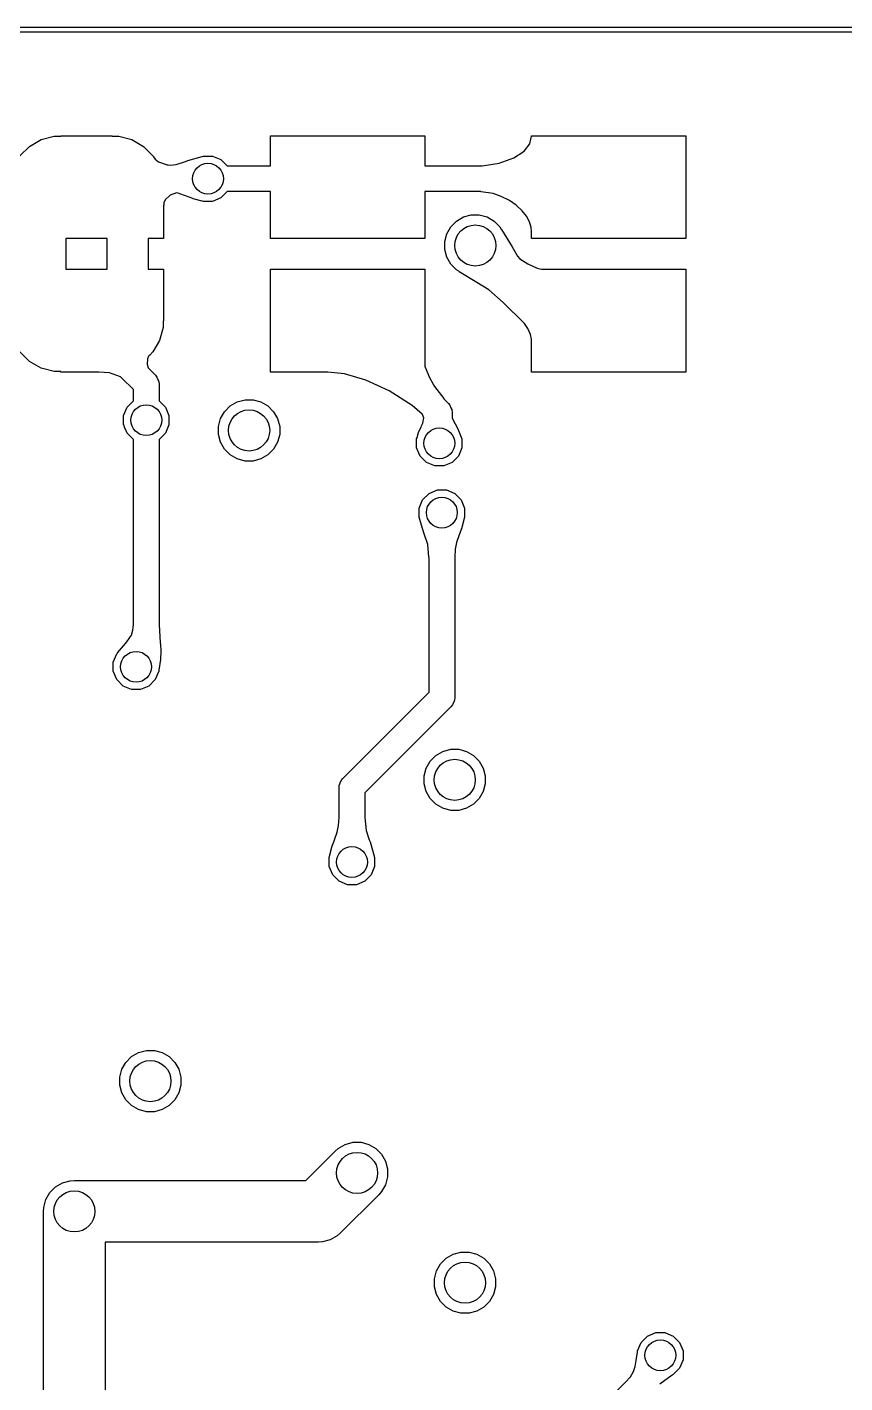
# Model space of a CAD drawing. Extents: x 89 to 178, y -115 to -57.
# Drawn here: x 130.74 to 138.69, y -70.17 to -56.97 of the extents above; entities that cross this region are included whole.
import ezdxf

# ---------------------------------------------------------------- set-up
doc = ezdxf.new("R2010")
doc.units = 0
doc.layers.add('BLACK', color=7, linetype='CONTINUOUS')

msp = doc.modelspace()

# ---------------------------------------------------------------- linework, layer by layer
at = {"layer": 'BLACK', "linetype": 'CONTINUOUS'}
for p, q in [((97.5, -56.975), (169.5, -56.975)), ((169.47582, -57.025), (97.524182, -57.025)), ((130.876658, -58.07006), (131.002737, -58.036278)), ((131.002737, -58.036278), (131.068, -58.036278)), ((131.068, -58.036278), (131.068, -58.032)), ((131.068, -58.032), (131.568, -58.032)), ((131.568, -58.032), (131.568, -58.036278)), ((131.568, -58.036278), (131.633263, -58.036278)), ((131.633263, -58.036278), (131.759342, -58.07006)), ((133.108, -58.325), (133.108, -58.032)), ((133.108, -58.032), (134.608, -58.032)), ((134.608, -58.032), (134.608, -58.325)), ((135.629454, -58.110974), (135.644149, -58.048398)), ((135.644149, -58.048398), (135.648, -58.043042)), ((135.648, -58.043042), (135.648, -58.032)), ((135.648, -58.032), (137.148, -58.032)), ((137.148, -58.032), (137.148, -59.032)), ((130.671323, -58.227619), (130.763619, -58.135323)), ((130.763619, -58.135323), (130.876658, -58.07006)), ((131.759342, -58.07006), (131.872381, -58.135323)), ((131.872381, -58.135323), (131.964677, -58.227619)), ((135.476195, -58.245755), (135.574254, -58.181454)), ((135.574254, -58.181454), (135.574255, -58.181452)), ((135.574255, -58.181452), (135.574257, -58.181451)), ((135.574257, -58.181451), (135.629453, -58.110975)), ((135.629452, -58.110975), (135.629454, -58.110974)), ((135.629453, -58.110975), (135.629452, -58.110975)), ((131.964677, -58.227619), (131.968986, -58.235084)), ((131.968986, -58.235084), (131.970253, -58.236081)), ((131.970253, -58.236081), (131.986599, -58.260882)), ((131.986599, -58.260882), (132.018496, -58.285683)), ((132.018496, -58.285683), (132.102409, -58.314793)), ((132.102409, -58.314793), (132.102408, -58.314793)), ((132.102408, -58.314793), (132.112336, -58.315837)), ((132.132019, -58.317907), (132.191628, -58.312466)), ((132.191628, -58.312466), (132.282696, -58.281994)), ((132.282696, -58.281994), (132.303215, -58.273827)), ((132.303215, -58.273827), (132.304263, -58.273467)), ((132.304263, -58.273467), (132.443907, -58.232869)), ((132.443907, -58.232869), (132.446779, -58.233185)), ((132.446779, -58.233185), (132.456105, -58.229323)), ((132.456105, -58.229323), (132.543895, -58.229323)), ((132.543895, -58.229323), (132.625003, -58.262919)), ((132.625003, -58.262919), (132.687081, -58.324997)), ((135.165641, -58.324624), (135.331018, -58.298405)), ((135.331018, -58.298405), (135.476195, -58.245755)), ((132.112336, -58.315837), (132.132019, -58.317907)), ((132.687081, -58.324997), (132.687082, -58.325)), ((132.687082, -58.325), (133.108, -58.325)), ((134.608, -58.325), (135.158879, -58.325)), ((135.158879, -58.325), (135.159451, -58.324756)), ((135.159451, -58.324756), (135.161565, -58.32471)), ((135.161565, -58.32471), (135.165641, -58.324624)), ((132.687081, -58.575003), (132.625003, -58.637081)), ((132.687082, -58.575), (132.687081, -58.575003)), ((133.108, -58.575), (132.687082, -58.575)), ((133.108, -59.032), (133.108, -58.575)), ((135.155308, -58.575), (134.608, -58.575)), ((134.608, -58.575), (134.608, -59.032)), ((135.157863, -58.576568), (135.155308, -58.575)), ((135.272682, -58.594826), (135.157863, -58.576568)), ((132.069335, -58.707283), (132.068, -58.709778)), ((132.068, -58.709778), (132.068, -59.032)), ((132.071572, -58.684655), (132.069335, -58.707283)), ((132.071573, -58.68465), (132.071572, -58.684655)), ((132.083803, -58.655002), (132.071573, -58.68465)), ((132.130597, -58.611055), (132.083803, -58.655002)), ((132.194248, -58.589094), (132.130597, -58.611055)), ((132.209744, -58.592055), (132.194248, -58.589094)), ((132.209748, -58.592056), (132.209744, -58.592055)), ((132.209752, -58.592057), (132.209748, -58.592056)), ((132.225283, -58.597581), (132.209752, -58.592057)), ((132.282674, -58.617997), (132.225283, -58.597581)), ((132.353177, -58.644197), (132.282674, -58.617997)), ((132.354345, -58.644563), (132.353177, -58.644197)), ((132.444185, -58.667618), (132.354345, -58.644563)), ((132.444761, -58.66775), (132.444185, -58.667618)), ((132.447672, -58.667183), (132.444761, -58.66775)), ((132.456105, -58.670677), (132.447672, -58.667183)), ((132.543895, -58.670677), (132.456105, -58.670677)), ((132.625003, -58.637081), (132.543895, -58.670677)), ((135.272687, -58.594827), (135.272682, -58.594826)), ((135.27269, -58.594828), (135.272687, -58.594827)), ((135.272694, -58.594829), (135.27269, -58.594828)), ((135.272696, -58.59483), (135.272694, -58.594829)), ((135.351857, -58.622714), (135.272696, -58.59483)), ((135.431307, -58.662427), (135.351857, -58.622714)), ((135.431311, -58.662429), (135.431307, -58.662427)), ((135.497888, -58.707568), (135.431311, -58.662429)), ((135.49789, -58.70757), (135.497888, -58.707568)), ((135.497895, -58.707574), (135.49789, -58.70757)), ((135.55663, -58.761804), (135.497895, -58.707574)), ((134.917372, -58.861994), (134.985195, -58.822836)), ((134.985195, -58.822836), (135.060842, -58.802567)), ((135.060842, -58.802567), (135.139158, -58.802567)), ((135.139158, -58.802567), (135.214805, -58.822836)), ((135.214805, -58.822836), (135.282628, -58.861994)), ((135.556633, -58.761807), (135.55663, -58.761804)), ((135.596579, -58.813418), (135.556633, -58.761807)), ((135.626441, -58.87109), (135.596579, -58.813418)), ((134.822836, -58.985195), (134.861994, -58.917372)), ((134.861994, -58.917372), (134.917372, -58.861994)), ((135.282628, -58.861994), (135.338006, -58.917372)), ((135.338006, -58.917372), (135.351416, -58.940599)), ((135.351416, -58.940599), (135.3555, -58.943348)), ((135.3555, -58.943348), (135.355757, -58.943752)), ((135.355757, -58.943752), (135.458924, -59.113996)), ((135.642385, -58.92529), (135.626441, -58.87109)), ((135.646228, -58.965371), (135.642385, -58.92529)), ((135.647849, -58.970282), (135.646228, -58.965371)), ((135.648, -58.970393), (135.647849, -58.970282)), ((135.648, -59.032), (135.648, -58.970393)), ((131.118, -59.032), (131.118, -59.332)), ((131.518, -59.032), (131.118, -59.032)), ((131.518, -59.332), (131.518, -59.032)), ((132.068, -59.032), (131.918, -59.032)), ((131.918, -59.032), (131.918, -59.332)), ((134.608, -59.032), (133.108, -59.032)), ((134.802567, -59.060842), (134.822836, -58.985195)), ((134.802567, -59.139158), (134.802567, -59.060842)), ((137.148, -59.032), (135.648, -59.032)), ((134.822836, -59.214805), (134.802567, -59.139158)), ((134.861994, -59.282628), (134.822836, -59.214805)), ((135.458924, -59.113996), (135.511608, -59.203179)), ((135.511608, -59.203179), (135.532992, -59.231541)), ((135.532992, -59.231541), (135.612182, -59.278215)), ((131.118, -59.332), (131.518, -59.332)), ((131.918, -59.332), (132.068, -59.332)), ((132.068, -59.332), (132.068, -59.832)), ((133.108, -60.332), (133.108, -59.332)), ((133.108, -59.332), (134.608, -59.332)), ((134.608, -59.332), (134.608, -60.273731)), ((134.917372, -59.338006), (134.861994, -59.282628)), ((134.94054, -59.351382), (134.917372, -59.338006)), ((134.943752, -59.355757), (134.94054, -59.351382)), ((135.11396, -59.458901), (134.943752, -59.355757)), ((135.612182, -59.278215), (135.702484, -59.319411)), ((135.702484, -59.319411), (135.745534, -59.332)), ((135.745534, -59.332), (137.148, -59.332)), ((137.148, -59.332), (137.148, -60.332)), ((135.11396, -59.458902), (135.11396, -59.458901)), ((135.113996, -59.458924), (135.11396, -59.458902)), ((135.231506, -59.53128), (135.113996, -59.458924)), ((135.23151, -59.531284), (135.231506, -59.53128)), ((135.231513, -59.531286), (135.23151, -59.531284)), ((135.370522, -59.654313), (135.231513, -59.531286)), ((135.372049, -59.654891), (135.370522, -59.654313)), ((135.577308, -59.860151), (135.372049, -59.654891)), ((132.063722, -59.897263), (132.02994, -60.023342)), ((132.068, -59.832), (132.063722, -59.832)), ((132.063722, -59.832), (132.063722, -59.897263)), ((135.611678, -59.906727), (135.577308, -59.860151)), ((132.02994, -60.023342), (131.964677, -60.136381)), ((135.61168, -59.906731), (135.611678, -59.906727)), ((135.638388, -59.966472), (135.61168, -59.906731)), ((135.645876, -60.010524), (135.638388, -59.966472)), ((135.64607, -60.011438), (135.645876, -60.010524)), ((135.648, -60.014024), (135.64607, -60.011438)), ((135.648, -60.332), (135.648, -60.014024)), ((130.763619, -60.228677), (130.671323, -60.136381)), ((131.964677, -60.136381), (131.932928, -60.168129)), ((130.876658, -60.29394), (130.763619, -60.228677)), ((131.002737, -60.327722), (130.876658, -60.29394)), ((131.911044, -60.20443), (131.908766, -60.254709)), ((131.908766, -60.254709), (131.918087, -60.291311)), ((131.922757, -60.178524), (131.911044, -60.20443)), ((131.918087, -60.291311), (131.988389, -60.361613)), ((131.92276, -60.17852), (131.922757, -60.178524)), ((131.932613, -60.168562), (131.92276, -60.17852)), ((131.932928, -60.168129), (131.932613, -60.168562)), ((134.608, -60.273731), (134.611462, -60.285202)), ((134.611462, -60.285202), (134.653836, -60.384199)), ((131.068, -60.327722), (131.002737, -60.327722)), ((131.068, -60.332), (131.068, -60.327722)), ((131.437587, -60.332), (131.068, -60.332)), ((131.438562, -60.332465), (131.437587, -60.332)), ((131.540813, -60.337824), (131.438562, -60.332465)), ((131.647893, -60.378602), (131.540812, -60.337824)), ((131.540812, -60.337824), (131.540813, -60.337824)), ((131.647897, -60.378605), (131.647893, -60.378602)), ((131.663442, -60.390218), (131.647897, -60.378605)), ((131.775001, -60.501777), (131.663442, -60.390218)), ((131.988389, -60.361613), (132.003929, -60.380549)), ((132.003929, -60.380549), (132.003935, -60.380555)), ((132.003935, -60.380555), (132.022599, -60.425615)), ((132.022599, -60.425615), (132.025001, -60.450001)), ((133.663252, -60.332), (133.108, -60.332)), ((133.666272, -60.333641), (133.663252, -60.332)), ((133.827283, -60.350641), (133.666272, -60.333641)), ((134.033972, -60.41068), (133.827283, -60.350641)), ((134.033974, -60.410681), (134.033972, -60.41068)), ((134.262454, -60.515673), (134.033974, -60.410681)), ((134.653836, -60.384199), (134.653837, -60.384201)), ((134.653837, -60.384201), (134.690777, -60.450499)), ((137.148, -60.332), (135.648, -60.332)), ((131.775001, -60.612918), (131.775001, -60.501777)), ((132.025001, -60.450001), (132.025001, -60.612918)), ((134.262457, -60.515676), (134.262453, -60.515673)), ((134.262453, -60.515673), (134.262454, -60.515673)), ((134.262462, -60.515678), (134.262457, -60.515676)), ((134.485681, -60.657829), (134.262462, -60.515678)), ((134.690777, -60.450499), (134.703641, -60.473586)), ((134.703641, -60.473586), (134.792659, -60.58902)), ((131.679324, -60.756106), (131.71292, -60.674998)), ((131.71292, -60.674998), (131.774998, -60.61292)), ((131.774998, -60.61292), (131.775001, -60.612918)), ((132.025001, -60.612918), (132.025004, -60.61292)), ((132.025004, -60.61292), (132.087082, -60.674998)), ((132.087082, -60.674998), (132.120678, -60.756106)), ((132.662, -60.717372), (132.717378, -60.661994)), ((132.717378, -60.661994), (132.785201, -60.622836)), ((132.785201, -60.622836), (132.860848, -60.602567)), ((132.860848, -60.602567), (132.939164, -60.602567)), ((132.939164, -60.602567), (133.014811, -60.622836)), ((133.014811, -60.622836), (133.082634, -60.661994)), ((133.082634, -60.661994), (133.138012, -60.717372)), ((134.485687, -60.657834), (134.485681, -60.657829)), ((134.485691, -60.657837), (134.485687, -60.657834)), ((134.582881, -60.74052), (134.485691, -60.657837)), ((134.792659, -60.58902), (134.793349, -60.591572)), ((134.793349, -60.591572), (134.838388, -60.636611)), ((134.838388, -60.636611), (134.853933, -60.655553)), ((134.853933, -60.655553), (134.853934, -60.655554)), ((134.853934, -60.655554), (134.863779, -60.679323)), ((134.863779, -60.679323), (134.870714, -60.696066)), ((131.679324, -60.843896), (131.679324, -60.756106)), ((132.120678, -60.756106), (132.120678, -60.843896)), ((132.602573, -60.860842), (132.622842, -60.785195)), ((132.622842, -60.785195), (132.662, -60.717372)), ((133.138012, -60.717372), (133.17717, -60.785195)), ((133.17717, -60.785195), (133.197439, -60.860842)), ((134.586807, -60.745394), (134.582881, -60.74052)), ((134.598786, -60.776753), (134.586807, -60.745394)), ((134.590591, -60.830382), (134.598786, -60.776753)), ((134.870714, -60.696066), (134.872598, -60.700614)), ((134.872598, -60.700614), (134.875, -60.725)), ((134.875, -60.725), (134.875, -60.781723)), ((134.875, -60.781723), (134.93221, -60.890718)), ((131.680019, -60.845576), (131.679324, -60.843896)), ((131.680094, -60.846147), (131.680019, -60.845576)), ((131.690413, -60.876317), (131.680094, -60.846147)), ((131.691891, -60.879229), (131.690413, -60.876317)), ((131.696969, -60.886495), (131.691891, -60.879229)), ((131.71292, -60.925004), (131.696969, -60.886495)), ((131.774998, -60.987082), (131.71292, -60.925004)), ((132.087082, -60.925004), (132.025004, -60.987082)), ((132.120678, -60.843896), (132.087082, -60.925004)), ((132.602573, -60.939158), (132.602573, -60.860842)), ((132.622842, -61.014805), (132.602573, -60.939158)), ((133.197439, -60.939158), (133.17717, -61.014805)), ((133.197439, -60.860842), (133.197439, -60.939158)), ((134.533109, -60.968765), (134.548171, -60.919685)), ((134.548171, -60.919685), (134.548786, -60.918107)), ((134.548786, -60.918107), (134.572209, -60.868867)), ((134.572209, -60.868867), (134.572222, -60.868855)), ((134.572217, -60.868853), (134.578155, -60.856417)), ((134.572222, -60.868855), (134.572217, -60.868853)), ((134.578155, -60.856417), (134.590591, -60.830382)), ((134.93221, -60.890718), (134.93265, -60.895566)), ((134.93265, -60.895566), (134.937081, -60.899997)), ((134.937081, -60.899997), (134.970677, -60.981105)), ((131.775001, -60.987083), (131.774998, -60.987082)), ((131.775001, -62.786871), (131.775001, -60.987083)), ((132.025004, -60.987082), (132.025001, -60.987083)), ((132.025001, -60.987083), (132.025001, -62.787239)), ((132.662, -61.082628), (132.622842, -61.014805)), ((132.717378, -61.138006), (132.662, -61.082628)), ((133.138012, -61.082628), (133.082634, -61.138006)), ((133.17717, -61.014805), (133.138012, -61.082628)), ((134.529323, -60.981105), (134.533196, -60.971752)), ((134.529323, -61.068895), (134.529323, -60.981105)), ((134.562919, -61.150003), (134.529323, -61.068895)), ((134.532828, -60.969875), (134.533109, -60.968765)), ((134.533196, -60.971752), (134.532828, -60.969875)), ((134.970677, -61.068895), (134.937081, -61.150003)), ((134.970677, -60.981105), (134.970677, -61.068895)), ((132.785201, -61.177164), (132.717378, -61.138006)), ((132.860848, -61.197433), (132.785201, -61.177164)), ((132.939164, -61.197433), (132.860848, -61.197433)), ((133.014811, -61.177164), (132.939164, -61.197433)), ((133.082634, -61.138006), (133.014811, -61.177164)), ((134.624997, -61.212081), (134.562919, -61.150003)), ((134.706105, -61.245677), (134.624997, -61.212081)), ((134.875003, -61.212081), (134.793895, -61.245677)), ((134.937081, -61.150003), (134.875003, -61.212081)), ((134.793895, -61.245677), (134.706105, -61.245677)), ((134.649997, -61.512919), (134.731105, -61.479323)), ((134.731105, -61.479323), (134.818895, -61.479323)), ((134.818895, -61.479323), (134.900003, -61.512919)), ((134.554323, -61.656105), (134.587919, -61.574997)), ((134.587919, -61.574997), (134.649997, -61.512919)), ((134.900003, -61.512919), (134.962081, -61.574997)), ((134.962081, -61.574997), (134.995677, -61.656105)), ((134.554323, -61.743895), (134.554323, -61.656105)), ((134.558185, -61.75322), (134.554323, -61.743895)), ((134.995677, -61.743895), (134.992184, -61.752327)), ((134.995677, -61.656105), (134.995677, -61.743895)), ((134.557869, -61.756093), (134.558185, -61.75322)), ((134.598466, -61.895729), (134.557869, -61.756093)), ((134.969197, -61.846821), (134.942997, -61.917324)), ((134.969563, -61.845653), (134.969197, -61.846821)), ((134.992618, -61.755814), (134.969563, -61.845653)), ((134.992184, -61.752327), (134.99275, -61.755238)), ((134.99275, -61.755238), (134.992618, -61.755814)), ((134.59883, -61.896789), (134.598466, -61.895729)), ((134.606993, -61.917303), (134.59883, -61.896789)), ((134.606999, -61.917323), (134.606993, -61.917303)), ((134.607005, -61.917337), (134.606999, -61.917323)), ((134.631404, -61.990254), (134.607005, -61.917337)), ((134.637466, -62.008371), (134.631404, -61.990254)), ((134.648987, -62.134576), (134.637466, -62.008371)), ((134.917055, -61.990254), (134.904632, -62.05529)), ((134.917059, -61.990241), (134.917055, -61.990254)), ((134.942997, -61.917324), (134.917059, -61.990241)), ((134.649029, -62.135041), (134.648987, -62.134576)), ((134.65, -62.137112), (134.649029, -62.135041)), ((134.65, -63.448224), (134.65, -62.137112)), ((134.900569, -62.134576), (134.9, -62.135772)), ((134.9, -62.135772), (134.9, -63.5)), ((134.904632, -62.05529), (134.900569, -62.134576)), ((131.772103, -62.817949), (131.774222, -62.788427)), ((131.774222, -62.788427), (131.775001, -62.786871)), ((132.025001, -62.787239), (132.025615, -62.788613)), ((132.025615, -62.788613), (132.035468, -62.965749)), ((131.710643, -62.958215), (131.756287, -62.893399)), ((131.756287, -62.893399), (131.770162, -62.845009)), ((131.770162, -62.845009), (131.772103, -62.817949)), ((131.621064, -63.065072), (131.696267, -62.973485)), ((131.696267, -62.973485), (131.696763, -62.972923)), ((131.696763, -62.972923), (131.710643, -62.958215)), ((132.035468, -62.965749), (132.036828, -62.983216)), ((132.036828, -62.983216), (132.041773, -63.046675)), ((132.041799, -63.048038), (132.038666, -63.128793)), ((132.041773, -63.046675), (132.041799, -63.048038)), ((131.579319, -63.156105), (131.612915, -63.074997)), ((131.579319, -63.243895), (131.579319, -63.156105)), ((131.612915, -63.074997), (131.62002, -63.067891)), ((131.62002, -63.067891), (131.620416, -63.065943)), ((131.620416, -63.065943), (131.621064, -63.065072)), ((132.038533, -63.130154), (132.022554, -63.23191)), ((132.038666, -63.128793), (132.038533, -63.130154)), ((131.612915, -63.325003), (131.579319, -63.243895)), ((131.674993, -63.387081), (131.612915, -63.325003)), ((131.987077, -63.325003), (131.924999, -63.387081)), ((132.020673, -63.243895), (131.987077, -63.325003)), ((132.022554, -63.23191), (132.020673, -63.234988)), ((132.020673, -63.234988), (132.020673, -63.243895)), ((131.756101, -63.420677), (131.674993, -63.387081)), ((131.843891, -63.420677), (131.756101, -63.420677)), ((131.924999, -63.387081), (131.843891, -63.420677)), ((133.811612, -64.286612), (134.65, -63.448224)), ((134.863388, -63.588388), (134.025, -64.426776)), ((134.878928, -63.569451), (134.863388, -63.588388)), ((134.878934, -63.569446), (134.878928, -63.569451)), ((134.893795, -63.533567), (134.878934, -63.569446)), ((134.897598, -63.524387), (134.893795, -63.533567)), ((134.9, -63.5), (134.897598, -63.524386)), ((134.897598, -63.524386), (134.897598, -63.524387)), ((134.622836, -64.185195), (134.661994, -64.117372)), ((134.661994, -64.117372), (134.717372, -64.061994)), ((134.717372, -64.061994), (134.785195, -64.022836)), ((134.785195, -64.022836), (134.860842, -64.002567)), ((134.860842, -64.002567), (134.939158, -64.002567)), ((134.939158, -64.002567), (135.014805, -64.022836)), ((135.014805, -64.022836), (135.082628, -64.061994)), ((135.082628, -64.061994), (135.138006, -64.117372)), ((135.138006, -64.117372), (135.177164, -64.185195)), ((134.602567, -64.260842), (134.622836, -64.185195)), ((135.177164, -64.185195), (135.197433, -64.260842)), ((133.775, -64.375), (133.777402, -64.350614)), ((133.775, -64.664226), (133.775, -64.375)), ((133.777402, -64.350614), (133.777732, -64.349818)), ((133.777732, -64.349818), (133.785711, -64.330554)), ((133.785711, -64.330554), (133.796066, -64.305554)), ((133.796066, -64.305554), (133.796071, -64.305548)), ((133.796071, -64.305548), (133.811612, -64.286612)), ((134.602567, -64.339158), (134.602567, -64.260842)), ((134.622836, -64.414805), (134.602567, -64.339158)), ((135.197433, -64.339158), (135.177164, -64.414805)), ((135.197433, -64.260842), (135.197433, -64.339158)), ((134.025, -64.426776), (134.025, -64.662887)), ((134.661994, -64.482628), (134.622836, -64.414805)), ((134.717372, -64.538006), (134.661994, -64.482628)), ((135.138006, -64.482628), (135.082628, -64.538006)), ((135.177164, -64.414805), (135.138006, -64.482628)), ((134.785195, -64.577164), (134.717372, -64.538006)), ((134.860842, -64.597433), (134.785195, -64.577164)), ((134.939158, -64.597433), (134.860842, -64.597433)), ((135.014805, -64.577164), (134.939158, -64.597433)), ((135.082628, -64.538006), (135.014805, -64.577164)), ((133.757943, -64.809751), (133.770368, -64.744702)), ((133.770368, -64.744702), (133.774431, -64.665423)), ((133.774431, -64.665423), (133.775, -64.664226)), ((134.025, -64.662887), (134.025971, -64.664959)), ((134.025971, -64.664959), (134.037534, -64.791632)), ((133.705802, -64.953176), (133.723977, -64.904268)), ((133.723977, -64.904268), (133.731994, -64.882696)), ((133.731994, -64.882696), (133.757943, -64.809751)), ((134.037534, -64.791632), (134.067993, -64.882662)), ((134.067993, -64.882662), (134.068004, -64.882691)), ((134.068004, -64.882691), (134.076168, -64.903208)), ((134.076168, -64.903208), (134.076532, -64.904268)), ((134.076532, -64.904268), (134.11713, -65.043906)), ((133.682373, -65.044215), (133.705437, -64.954337)), ((133.705437, -64.954337), (133.705802, -64.953176)), ((134.11713, -65.043906), (134.116813, -65.046777)), ((133.679323, -65.056105), (133.682815, -65.047673)), ((133.679323, -65.143895), (133.679323, -65.056105)), ((133.712919, -65.225003), (133.679323, -65.143895)), ((133.682249, -65.044761), (133.682373, -65.044215)), ((133.682815, -65.047673), (133.682249, -65.044761)), ((134.120677, -65.143895), (134.087081, -65.225003)), ((134.116813, -65.046777), (134.120677, -65.056105)), ((134.120677, -65.056105), (134.120677, -65.143895)), ((133.774997, -65.287081), (133.712919, -65.225003)), ((133.856105, -65.320677), (133.774997, -65.287081)), ((134.025003, -65.287081), (133.943895, -65.320677)), ((134.087081, -65.225003), (134.025003, -65.287081)), ((133.943895, -65.320677), (133.856105, -65.320677)), ((131.702038, -67.049302), (131.757416, -66.993924)), ((131.757416, -66.993924), (131.825239, -66.954766)), ((131.825239, -66.954766), (131.900886, -66.934497)), ((131.900886, -66.934497), (131.979202, -66.934497)), ((131.979202, -66.934497), (132.054849, -66.954766)), ((132.054849, -66.954766), (132.122672, -66.993924)), ((132.122672, -66.993924), (132.17805, -67.049302)), ((131.642611, -67.192772), (131.66288, -67.117125)), ((131.66288, -67.117125), (131.702038, -67.049302)), ((132.17805, -67.049302), (132.217208, -67.117125)), ((132.217208, -67.117125), (132.237477, -67.192772)), ((131.642611, -67.271088), (131.642611, -67.192772)), ((131.66288, -67.346735), (131.642611, -67.271088)), ((132.237477, -67.271088), (132.217208, -67.346735)), ((132.237477, -67.192772), (132.237477, -67.271088)), ((131.702038, -67.414558), (131.66288, -67.346735)), ((131.757416, -67.469936), (131.702038, -67.414558)), ((132.17805, -67.414558), (132.122672, -67.469936)), ((132.217208, -67.346735), (132.17805, -67.414558)), ((131.825239, -67.509094), (131.757416, -67.469936)), ((131.900886, -67.529363), (131.825239, -67.509094)), ((131.979202, -67.529363), (131.900886, -67.529363)), ((132.054849, -67.509094), (131.979202, -67.529363)), ((132.122672, -67.469936), (132.054849, -67.509094)), ((133.450736, -68.2), (133.737868, -67.912868)), ((133.737868, -67.912868), (133.767372, -67.886994)), ((133.767372, -67.886994), (133.835195, -67.847836)), ((133.835195, -67.847836), (133.910842, -67.827567)), ((133.910842, -67.827567), (133.989158, -67.827567)), ((133.989158, -67.827567), (134.064805, -67.847836)), ((134.064805, -67.847836), (134.132628, -67.886994)), ((134.132628, -67.886994), (134.188006, -67.942372)), ((134.188006, -67.942372), (134.227164, -68.010195)), ((134.227164, -68.010195), (134.247433, -68.085842)), ((131.085195, -68.222836), (131.160842, -68.202567)), ((131.160842, -68.202567), (131.2, -68.2)), ((131.2, -68.2), (133.450736, -68.2)), ((134.247433, -68.164158), (134.227164, -68.239805)), ((134.247433, -68.085842), (134.247433, -68.164158)), ((130.922836, -68.385195), (130.961994, -68.317372)), ((130.961994, -68.317372), (131.017372, -68.261994)), ((131.017372, -68.261994), (131.085195, -68.222836)), ((134.162132, -68.337132), (133.787132, -68.712132)), ((134.188006, -68.307628), (134.162132, -68.337132)), ((134.227164, -68.239805), (134.188006, -68.307628)), ((130.9, -68.5), (130.902567, -68.460842)), ((130.902567, -68.460842), (130.922836, -68.385195)), ((130.9, -71.765), (130.9, -68.5)), ((133.757628, -68.738006), (133.689805, -68.777164)), ((133.787132, -68.712132), (133.757628, -68.738006)), ((133.575, -68.8), (131.5, -68.8)), ((131.5, -68.8), (131.5, -71.640736)), ((133.614158, -68.797433), (133.575, -68.8)), ((133.689805, -68.777164), (133.614158, -68.797433)), ((134.761994, -69.010872), (134.817372, -68.955494)), ((134.817372, -68.955494), (134.885195, -68.916336)), ((134.885195, -68.916336), (134.960842, -68.896067)), ((134.960842, -68.896067), (135.039158, -68.896067)), ((135.039158, -68.896067), (135.114805, -68.916336)), ((135.114805, -68.916336), (135.182628, -68.955494)), ((135.182628, -68.955494), (135.238006, -69.010872)), ((134.702567, -69.154342), (134.722836, -69.078695)), ((134.722836, -69.078695), (134.761994, -69.010872)), ((135.238006, -69.010872), (135.277164, -69.078695)), ((135.277164, -69.078695), (135.297433, -69.154342)), ((134.702567, -69.232658), (134.702567, -69.154342)), ((134.722836, -69.308305), (134.702567, -69.232658)), ((135.297433, -69.232658), (135.277164, -69.308305)), ((135.297433, -69.154342), (135.297433, -69.232658)), ((134.761994, -69.376128), (134.722836, -69.308305)), ((134.817372, -69.431506), (134.761994, -69.376128)), ((135.238006, -69.376128), (135.182628, -69.431506)), ((135.277164, -69.308305), (135.238006, -69.376128)), ((134.885195, -69.470664), (134.817372, -69.431506)), ((134.960842, -69.490933), (134.885195, -69.470664)), ((135.039158, -69.490933), (134.960842, -69.490933)), ((135.114805, -69.470664), (135.039158, -69.490933)), ((135.182628, -69.431506), (135.114805, -69.470664)), ((136.679323, -69.856105), (136.712919, -69.774997)), ((136.712919, -69.774997), (136.774997, -69.712919)), ((136.774997, -69.712919), (136.856105, -69.679323)), ((136.856105, -69.679323), (136.943895, -69.679323)), ((136.943895, -69.679323), (137.025003, -69.712919)), ((137.025003, -69.712919), (137.087081, -69.774997)), ((137.087081, -69.774997), (137.120677, -69.856105)), ((136.663504, -69.952105), (136.677364, -69.86799)), ((136.677364, -69.86799), (136.679323, -69.864837)), ((136.679323, -69.864837), (136.679323, -69.856105)), ((137.120677, -69.856105), (137.120677, -69.943895)), ((136.638527, -70.059), (136.654061, -70.009988)), ((136.654061, -70.009988), (136.663504, -69.952105)), ((137.087081, -70.025003), (137.025003, -70.087081)), ((137.120677, -69.943895), (137.087081, -70.025003)), ((135.061612, -71.661612), (136.561179, -70.162043)), ((136.561179, -70.162043), (136.561713, -70.160649)), ((136.561713, -70.160649), (136.608187, -70.108762)), ((136.608187, -70.108762), (136.638527, -70.059)), ((137.015964, -70.093667), (136.895513, -70.181442)), ((137.01845, -70.089795), (137.015964, -70.093667)), ((137.025003, -70.087081), (137.01845, -70.089795))]:
    msp.add_line(p, q, dxfattribs=at)
at = {"layer": 'BLACK'}
for centre, radius in [((132.5, -58.45), 0.15), ((135.1, -59.1), 0.2), ((131.900001, -60.800001), 0.15), ((132.900006, -60.9), 0.2), ((134.75, -61.025), 0.15), ((134.775, -61.7), 0.15), ((131.799996, -63.2), 0.15), ((134.9, -64.3), 0.2), ((133.9, -65.1), 0.15), ((131.940044, -67.23193), 0.2), ((133.95, -68.125), 0.2), ((131.2, -68.5), 0.2), ((135, -69.1935), 0.2), ((136.9, -69.9), 0.15)]:
    msp.add_circle(centre, radius, dxfattribs=at)
at = {"layer": 'WHITE'}
for centre, radius in [((132.5, -58.45), 0.15), ((135.1, -59.1), 0.2), ((131.900001, -60.800001), 0.15), ((132.900006, -60.9), 0.2), ((134.75, -61.025), 0.15), ((134.775, -61.7), 0.15), ((131.799996, -63.2), 0.15), ((134.9, -64.3), 0.2), ((133.9, -65.1), 0.15), ((131.940044, -67.23193), 0.2), ((133.95, -68.125), 0.2), ((131.2, -68.5), 0.2), ((135, -69.1935), 0.2), ((136.9, -69.9), 0.15)]:
    msp.add_circle(centre, radius, dxfattribs=at)

doc.saveas('drawing.dxf')
